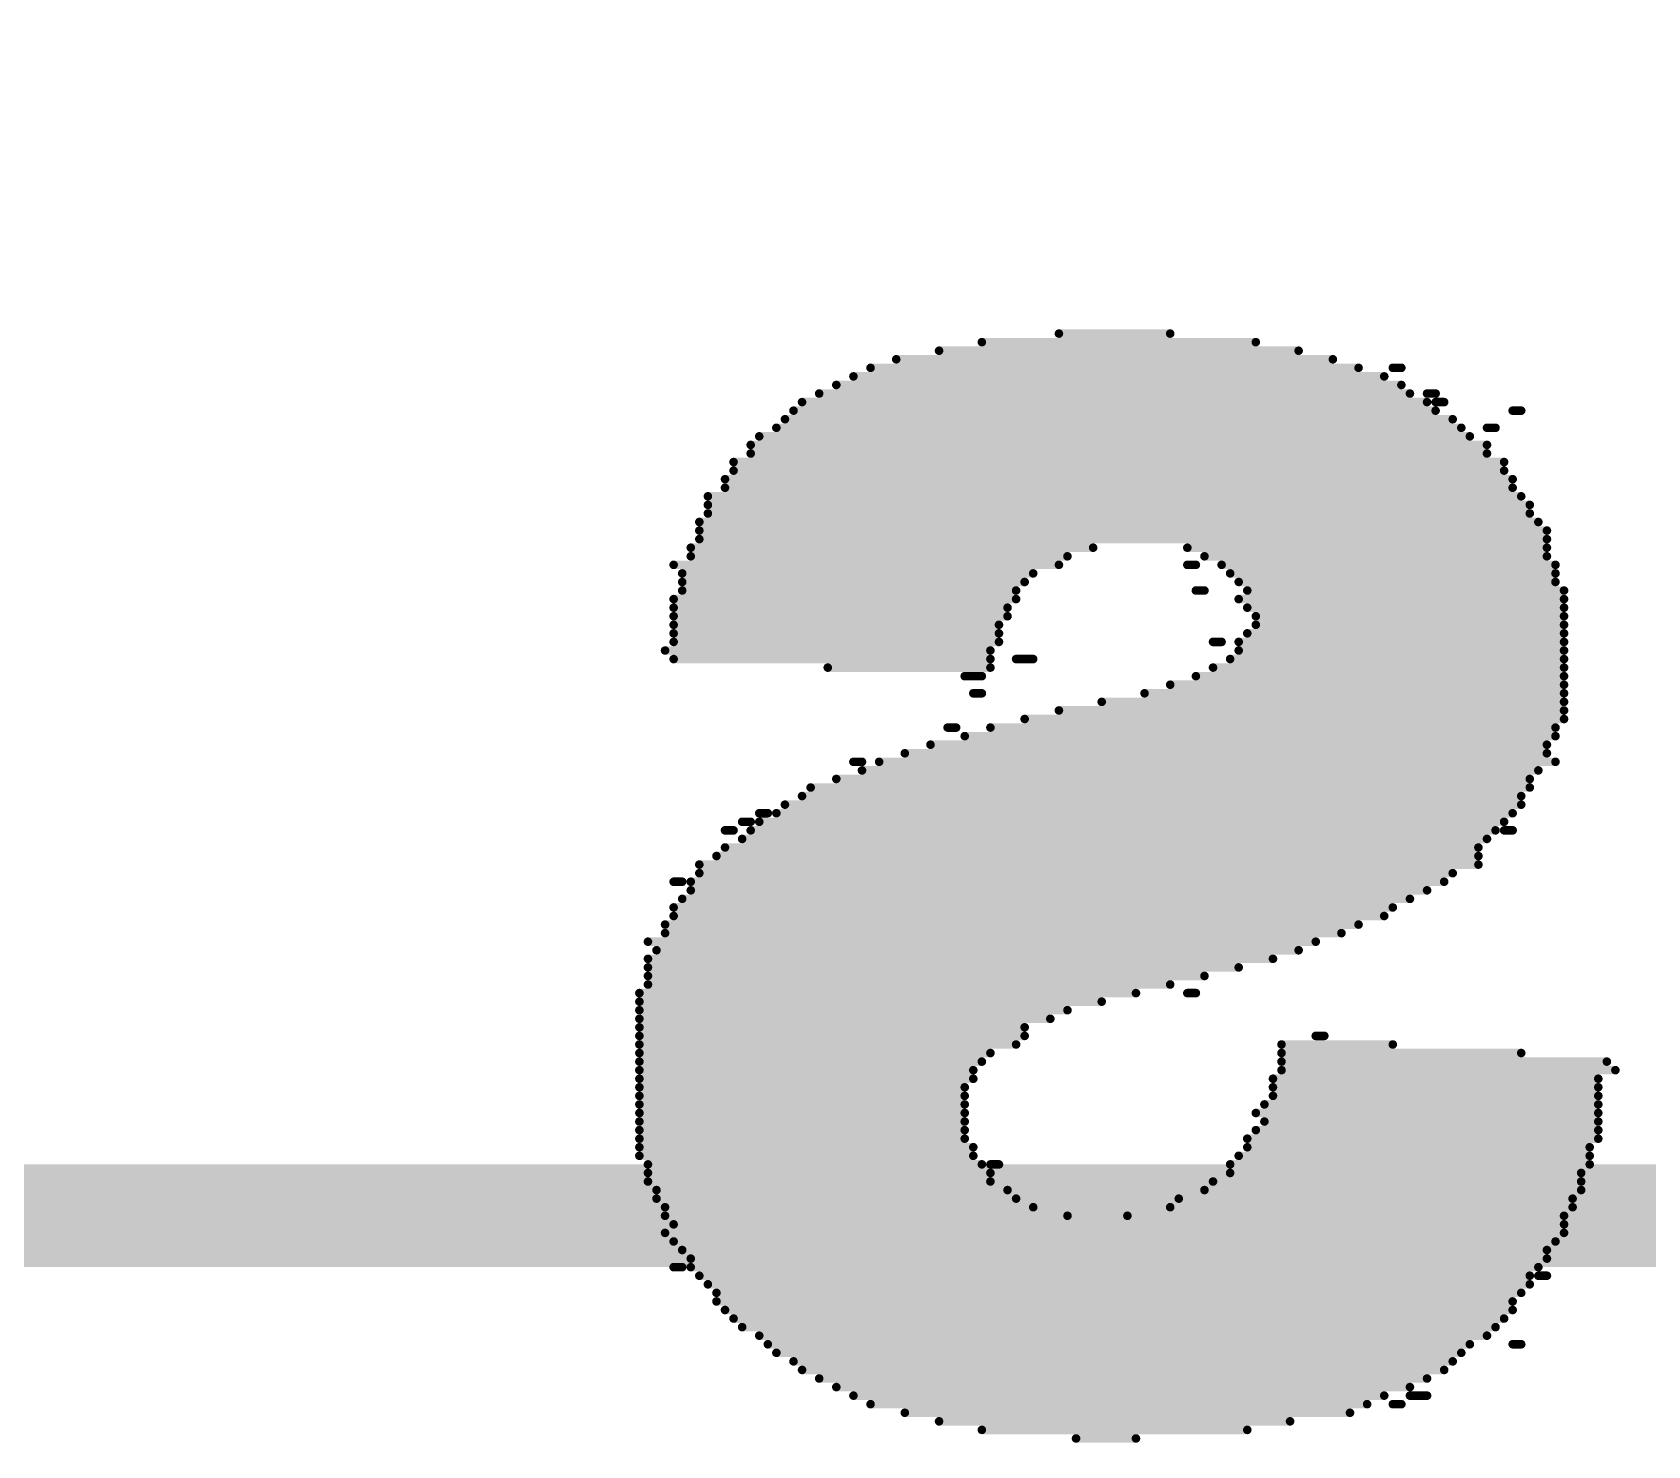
# Model space of a CAD drawing. Header units: millimetres. Extents: x -1.41 to 1.31, y -0.13 to 2.68.
# Drawn here: x -0.4639 to -0.2752, y 1.7942 to 1.9592 of the extents above; entities that cross this region are included whole.
import ezdxf

# ---------------------------------------------------------------- set-up
doc = ezdxf.new("R2010")
doc.units = ezdxf.units.MM
doc.header["$MEASUREMENT"] = 0
for name, color, linetype in [('BottomLayer', 5, 'Continuous'), ('BottomOverlay', 54, 'Continuous'), ('Mechanical2', 216, 'Continuous')]:
    doc.layers.add(name, color=color, linetype=linetype)

msp = doc.modelspace()

# ---------------------------------------------------------------- linework, layer by layer
at = {"layer": 'BottomLayer', "const_width": 0.012}
msp.add_lwpolyline([(-0.595, 1.821), (-0.127, 1.821)], dxfattribs=at)
at = {"layer": 'BottomOverlay', "const_width": 0.001}
for points in [[(-0.353, 1.923), (-0.321, 1.923)], [(-0.344, 1.924), (-0.331, 1.924)], [(-0.363, 1.921), (-0.312, 1.921)], [(-0.358, 1.922), (-0.316, 1.922)], [(-0.368, 1.919), (-0.306, 1.919)], [(-0.366, 1.92), (-0.309, 1.92)], [(-0.305, 1.92), (-0.304, 1.92)], [(-0.372, 1.917), (-0.303, 1.917)], [(-0.37, 1.918), (-0.304, 1.918)], [(-0.301, 1.917), (-0.3, 1.917)], [(-0.375, 1.915), (-0.3, 1.915)], [(-0.374, 1.916), (-0.301, 1.916)], [(-0.3, 1.916), (-0.299, 1.916)], [(-0.291, 1.915), (-0.29, 1.915)], [(-0.377, 1.913), (-0.297, 1.913)], [(-0.376, 1.914), (-0.298, 1.914)], [(-0.294, 1.913), (-0.293, 1.913)], [(-0.38, 1.911), (-0.294, 1.911)], [(-0.379, 1.912), (-0.296, 1.912)], [(-0.382, 1.909), (-0.292, 1.909)], [(-0.38, 1.91), (-0.294, 1.91)], [(-0.382, 1.908), (-0.292, 1.908)], [(-0.383, 1.907), (-0.291, 1.907)], [(-0.383, 1.906), (-0.291, 1.906)], [(-0.385, 1.905), (-0.29, 1.905)], [(-0.385, 1.904), (-0.289, 1.904)], [(-0.386, 1.902), (-0.288, 1.902)], [(-0.385, 1.903), (-0.289, 1.903)], [(-0.386, 1.901), (-0.287, 1.901)], [(-0.386, 1.9), (-0.287, 1.9)], [(-0.387, 1.899), (-0.34, 1.899)], [(-0.387, 1.898), (-0.343, 1.898)], [(-0.329, 1.899), (-0.287, 1.899)], [(-0.327, 1.898), (-0.287, 1.898)], [(-0.389, 1.897), (-0.344, 1.897)], [(-0.388, 1.896), (-0.347, 1.896)], [(-0.329, 1.897), (-0.328, 1.897)], [(-0.325, 1.897), (-0.286, 1.897)], [(-0.324, 1.896), (-0.286, 1.896)], [(-0.388, 1.895), (-0.348, 1.895)], [(-0.388, 1.894), (-0.349, 1.894)], [(-0.328, 1.894), (-0.327, 1.894)], [(-0.323, 1.895), (-0.286, 1.895)], [(-0.322, 1.894), (-0.285, 1.894)], [(-0.389, 1.893), (-0.349, 1.893)], [(-0.389, 1.892), (-0.35, 1.892)], [(-0.323, 1.893), (-0.285, 1.893)], [(-0.322, 1.892), (-0.285, 1.892)], [(-0.389, 1.891), (-0.35, 1.891)], [(-0.321, 1.891), (-0.285, 1.891)], [(-0.389, 1.89), (-0.351, 1.89)], [(-0.389, 1.889), (-0.351, 1.889)], [(-0.322, 1.889), (-0.285, 1.889)], [(-0.321, 1.89), (-0.285, 1.89)], [(-0.39, 1.887), (-0.352, 1.887)], [(-0.389, 1.888), (-0.351, 1.888)], [(-0.326, 1.888), (-0.325, 1.888)], [(-0.323, 1.888), (-0.285, 1.888)], [(-0.323, 1.887), (-0.285, 1.887)], [(-0.389, 1.886), (-0.352, 1.886)], [(-0.371, 1.885), (-0.352, 1.885)], [(-0.349, 1.886), (-0.347, 1.886)], [(-0.326, 1.885), (-0.285, 1.885)], [(-0.324, 1.886), (-0.285, 1.886)], [(-0.355, 1.884), (-0.353, 1.884)], [(-0.331, 1.883), (-0.285, 1.883)], [(-0.328, 1.884), (-0.285, 1.884)], [(-0.354, 1.882), (-0.353, 1.882)], [(-0.339, 1.881), (-0.285, 1.881)], [(-0.334, 1.882), (-0.285, 1.882)], [(-0.348, 1.879), (-0.285, 1.879)], [(-0.344, 1.88), (-0.285, 1.88)], [(-0.357, 1.878), (-0.356, 1.878)], [(-0.355, 1.877), (-0.286, 1.877)], [(-0.352, 1.878), (-0.286, 1.878)], [(-0.362, 1.875), (-0.287, 1.875)], [(-0.359, 1.876), (-0.287, 1.876)], [(-0.368, 1.874), (-0.367, 1.874)], [(-0.365, 1.874), (-0.286, 1.874)], [(-0.37, 1.872), (-0.289, 1.872)], [(-0.367, 1.873), (-0.288, 1.873)], [(-0.374, 1.87), (-0.29, 1.87)], [(-0.373, 1.871), (-0.289, 1.871)], [(-0.379, 1.868), (-0.378, 1.868)], [(-0.377, 1.868), (-0.291, 1.868)], [(-0.376, 1.869), (-0.29, 1.869)], [(-0.383, 1.866), (-0.382, 1.866)], [(-0.381, 1.867), (-0.38, 1.867)], [(-0.38, 1.866), (-0.293, 1.866)], [(-0.379, 1.867), (-0.292, 1.867)], [(-0.292, 1.866), (-0.291, 1.866)], [(-0.383, 1.864), (-0.295, 1.864)], [(-0.381, 1.865), (-0.294, 1.865)], [(-0.386, 1.862), (-0.295, 1.862)], [(-0.384, 1.863), (-0.295, 1.863)], [(-0.389, 1.86), (-0.388, 1.86)], [(-0.387, 1.86), (-0.299, 1.86)], [(-0.386, 1.861), (-0.298, 1.861)], [(-0.388, 1.858), (-0.303, 1.858)], [(-0.387, 1.859), (-0.301, 1.859)], [(-0.389, 1.857), (-0.305, 1.857)], [(-0.39, 1.855), (-0.309, 1.855)], [(-0.389, 1.856), (-0.306, 1.856)], [(-0.392, 1.853), (-0.314, 1.853)], [(-0.39, 1.854), (-0.311, 1.854)], [(-0.392, 1.851), (-0.319, 1.851)], [(-0.391, 1.852), (-0.316, 1.852)], [(-0.392, 1.85), (-0.323, 1.85)], [(-0.392, 1.849), (-0.327, 1.849)], [(-0.393, 1.847), (-0.335, 1.847)], [(-0.392, 1.848), (-0.331, 1.848)], [(-0.329, 1.847), (-0.328, 1.847)], [(-0.393, 1.846), (-0.339, 1.846)], [(-0.393, 1.845), (-0.343, 1.845)], [(-0.393, 1.844), (-0.345, 1.844)], [(-0.393, 1.843), (-0.348, 1.843)], [(-0.393, 1.842), (-0.348, 1.842)], [(-0.393, 1.841), (-0.349, 1.841)], [(-0.318, 1.841), (-0.305, 1.841)], [(-0.314, 1.842), (-0.313, 1.842)], [(-0.393, 1.84), (-0.352, 1.84)], [(-0.318, 1.84), (-0.29, 1.84)], [(-0.393, 1.839), (-0.353, 1.839)], [(-0.393, 1.838), (-0.354, 1.838)], [(-0.318, 1.839), (-0.28, 1.839)], [(-0.318, 1.838), (-0.279, 1.838)], [(-0.393, 1.837), (-0.354, 1.837)], [(-0.393, 1.836), (-0.355, 1.836)], [(-0.319, 1.837), (-0.281, 1.837)], [(-0.319, 1.836), (-0.281, 1.836)], [(-0.393, 1.835), (-0.355, 1.835)], [(-0.393, 1.834), (-0.355, 1.834)], [(-0.32, 1.834), (-0.281, 1.834)], [(-0.319, 1.835), (-0.281, 1.835)], [(-0.393, 1.833), (-0.355, 1.833)], [(-0.393, 1.832), (-0.355, 1.832)], [(-0.321, 1.833), (-0.281, 1.833)], [(-0.32, 1.832), (-0.281, 1.832)], [(-0.393, 1.831), (-0.355, 1.831)], [(-0.393, 1.83), (-0.355, 1.83)], [(-0.322, 1.83), (-0.281, 1.83)], [(-0.321, 1.831), (-0.281, 1.831)], [(-0.393, 1.829), (-0.354, 1.829)], [(-0.393, 1.828), (-0.354, 1.828)], [(-0.323, 1.828), (-0.282, 1.828)], [(-0.322, 1.829), (-0.282, 1.829)], [(-0.392, 1.827), (-0.353, 1.827)], [(-0.392, 1.826), (-0.352, 1.826)], [(-0.352, 1.827), (-0.351, 1.827)], [(-0.324, 1.827), (-0.282, 1.827)], [(-0.324, 1.826), (-0.283, 1.826)], [(-0.392, 1.825), (-0.352, 1.825)], [(-0.326, 1.825), (-0.283, 1.825)], [(-0.391, 1.824), (-0.35, 1.824)], [(-0.391, 1.823), (-0.349, 1.823)], [(-0.33, 1.823), (-0.284, 1.823)], [(-0.327, 1.824), (-0.283, 1.824)], [(-0.39, 1.822), (-0.347, 1.822)], [(-0.39, 1.821), (-0.343, 1.821)], [(-0.336, 1.821), (-0.285, 1.821)], [(-0.331, 1.822), (-0.284, 1.822)], [(-0.39, 1.819), (-0.285, 1.819)], [(-0.389, 1.82), (-0.285, 1.82)], [(-0.389, 1.818), (-0.286, 1.818)], [(-0.388, 1.817), (-0.287, 1.817)], [(-0.389, 1.815), (-0.388, 1.815)], [(-0.387, 1.816), (-0.287, 1.816)], [(-0.387, 1.815), (-0.288, 1.815)], [(-0.386, 1.814), (-0.289, 1.814)], [(-0.385, 1.813), (-0.289, 1.813)], [(-0.288, 1.814), (-0.287, 1.814)], [(-0.384, 1.812), (-0.29, 1.812)], [(-0.384, 1.811), (-0.291, 1.811)], [(-0.383, 1.81), (-0.291, 1.81)], [(-0.382, 1.809), (-0.292, 1.809)], [(-0.381, 1.808), (-0.293, 1.808)], [(-0.379, 1.807), (-0.294, 1.807)], [(-0.378, 1.806), (-0.296, 1.806)], [(-0.291, 1.806), (-0.29, 1.806)], [(-0.377, 1.805), (-0.297, 1.805)], [(-0.375, 1.804), (-0.298, 1.804)], [(-0.374, 1.803), (-0.299, 1.803)], [(-0.372, 1.802), (-0.301, 1.802)], [(-0.37, 1.801), (-0.303, 1.801)], [(-0.368, 1.8), (-0.306, 1.8)], [(-0.303, 1.8), (-0.301, 1.8)], [(-0.366, 1.799), (-0.308, 1.799)], [(-0.362, 1.798), (-0.31, 1.798)], [(-0.305, 1.799), (-0.304, 1.799)], [(-0.358, 1.797), (-0.317, 1.797)], [(-0.353, 1.796), (-0.322, 1.796)], [(-0.342, 1.795), (-0.335, 1.795)]]:
    msp.add_lwpolyline(points, dxfattribs=at)
at = {"layer": 'BottomOverlay', "const_width": 0.0005}
for points in [[(-0.35325, 1.923, 1), (-0.35275, 1.923, 1)], [(-0.34425, 1.924, 1), (-0.34375, 1.924, 1)], [(-0.33125, 1.924, 1), (-0.33075, 1.924, 1)], [(-0.32125, 1.923, 1), (-0.32075, 1.923, 1)], [(-0.36325, 1.921, 1), (-0.36275, 1.921, 1)], [(-0.35825, 1.922, 1), (-0.35775, 1.922, 1)], [(-0.31625, 1.922, 1), (-0.31575, 1.922, 1)], [(-0.31225, 1.921, 1), (-0.31175, 1.921, 1)], [(-0.36825, 1.919, 1), (-0.36775, 1.919, 1)], [(-0.36625, 1.92, 1), (-0.36575, 1.92, 1)], [(-0.30925, 1.92, 1), (-0.30875, 1.92, 1)], [(-0.30625, 1.919, 1), (-0.30575, 1.919, 1)], [(-0.30525, 1.92, 1), (-0.30475, 1.92, 1)], [(-0.30425, 1.92, 1), (-0.30375, 1.92, 1)], [(-0.37225, 1.917, 1), (-0.37175, 1.917, 1)], [(-0.37025, 1.918, 1), (-0.36975, 1.918, 1)], [(-0.30425, 1.918, 1), (-0.30375, 1.918, 1)], [(-0.30325, 1.917, 1), (-0.30275, 1.917, 1)], [(-0.30125, 1.917, 1), (-0.30075, 1.917, 1)], [(-0.30025, 1.917, 1), (-0.29975, 1.917, 1)], [(-0.37525, 1.915, 1), (-0.37475, 1.915, 1)], [(-0.37425, 1.916, 1), (-0.37375, 1.916, 1)], [(-0.30125, 1.916, 1), (-0.30075, 1.916, 1)], [(-0.30025, 1.916, 1), (-0.29975, 1.916, 1)], [(-0.30025, 1.915, 1), (-0.29975, 1.915, 1)], [(-0.29925, 1.916, 1), (-0.29875, 1.916, 1)], [(-0.29125, 1.915, 1), (-0.29075, 1.915, 1)], [(-0.29025, 1.915, 1), (-0.28975, 1.915, 1)], [(-0.37725, 1.913, 1), (-0.37675, 1.913, 1)], [(-0.37625, 1.914, 1), (-0.37575, 1.914, 1)], [(-0.29825, 1.914, 1), (-0.29775, 1.914, 1)], [(-0.29725, 1.913, 1), (-0.29675, 1.913, 1)], [(-0.29425, 1.913, 1), (-0.29375, 1.913, 1)], [(-0.29325, 1.913, 1), (-0.29275, 1.913, 1)], [(-0.38025, 1.911, 1), (-0.37975, 1.911, 1)], [(-0.37925, 1.912, 1), (-0.37875, 1.912, 1)], [(-0.29625, 1.912, 1), (-0.29575, 1.912, 1)], [(-0.29425, 1.911, 1), (-0.29375, 1.911, 1)], [(-0.38225, 1.909, 1), (-0.38175, 1.909, 1)], [(-0.38025, 1.91, 1), (-0.37975, 1.91, 1)], [(-0.29425, 1.91, 1), (-0.29375, 1.91, 1)], [(-0.29225, 1.909, 1), (-0.29175, 1.909, 1)], [(-0.38225, 1.908, 1), (-0.38175, 1.908, 1)], [(-0.29225, 1.908, 1), (-0.29175, 1.908, 1)], [(-0.38325, 1.907, 1), (-0.38275, 1.907, 1)], [(-0.38325, 1.906, 1), (-0.38275, 1.906, 1)], [(-0.29125, 1.907, 1), (-0.29075, 1.907, 1)], [(-0.29125, 1.906, 1), (-0.29075, 1.906, 1)], [(-0.38525, 1.905, 1), (-0.38475, 1.905, 1)], [(-0.38525, 1.904, 1), (-0.38475, 1.904, 1)], [(-0.29025, 1.905, 1), (-0.28975, 1.905, 1)], [(-0.28925, 1.904, 1), (-0.28875, 1.904, 1)], [(-0.38625, 1.902, 1), (-0.38575, 1.902, 1)], [(-0.38525, 1.903, 1), (-0.38475, 1.903, 1)], [(-0.28925, 1.903, 1), (-0.28875, 1.903, 1)], [(-0.28825, 1.902, 1), (-0.28775, 1.902, 1)], [(-0.38625, 1.901, 1), (-0.38575, 1.901, 1)], [(-0.38625, 1.9, 1), (-0.38575, 1.9, 1)], [(-0.28725, 1.901, 1), (-0.28675, 1.901, 1)], [(-0.28725, 1.9, 1), (-0.28675, 1.9, 1)], [(-0.38725, 1.899, 1), (-0.38675, 1.899, 1)], [(-0.38725, 1.898, 1), (-0.38675, 1.898, 1)], [(-0.34325, 1.898, 1), (-0.34275, 1.898, 1)], [(-0.34025, 1.899, 1), (-0.33975, 1.899, 1)], [(-0.32925, 1.899, 1), (-0.32875, 1.899, 1)], [(-0.32725, 1.898, 1), (-0.32675, 1.898, 1)], [(-0.28725, 1.899, 1), (-0.28675, 1.899, 1)], [(-0.28725, 1.898, 1), (-0.28675, 1.898, 1)], [(-0.38925, 1.897, 1), (-0.38875, 1.897, 1)], [(-0.38825, 1.896, 1), (-0.38775, 1.896, 1)], [(-0.34725, 1.896, 1), (-0.34675, 1.896, 1)], [(-0.34425, 1.897, 1), (-0.34375, 1.897, 1)], [(-0.32925, 1.897, 1), (-0.32875, 1.897, 1)], [(-0.32825, 1.897, 1), (-0.32775, 1.897, 1)], [(-0.32525, 1.897, 1), (-0.32475, 1.897, 1)], [(-0.32425, 1.896, 1), (-0.32375, 1.896, 1)], [(-0.28625, 1.897, 1), (-0.28575, 1.897, 1)], [(-0.28625, 1.896, 1), (-0.28575, 1.896, 1)], [(-0.38825, 1.895, 1), (-0.38775, 1.895, 1)], [(-0.38825, 1.894, 1), (-0.38775, 1.894, 1)], [(-0.34925, 1.894, 1), (-0.34875, 1.894, 1)], [(-0.34825, 1.895, 1), (-0.34775, 1.895, 1)], [(-0.32825, 1.894, 1), (-0.32775, 1.894, 1)], [(-0.32725, 1.894, 1), (-0.32675, 1.894, 1)], [(-0.32325, 1.895, 1), (-0.32275, 1.895, 1)], [(-0.32225, 1.894, 1), (-0.32175, 1.894, 1)], [(-0.28625, 1.895, 1), (-0.28575, 1.895, 1)], [(-0.28525, 1.894, 1), (-0.28475, 1.894, 1)], [(-0.38925, 1.893, 1), (-0.38875, 1.893, 1)], [(-0.38925, 1.892, 1), (-0.38875, 1.892, 1)], [(-0.35025, 1.892, 1), (-0.34975, 1.892, 1)], [(-0.34925, 1.893, 1), (-0.34875, 1.893, 1)], [(-0.32325, 1.893, 1), (-0.32275, 1.893, 1)], [(-0.32225, 1.892, 1), (-0.32175, 1.892, 1)], [(-0.28525, 1.893, 1), (-0.28475, 1.893, 1)], [(-0.28525, 1.892, 1), (-0.28475, 1.892, 1)], [(-0.38925, 1.891, 1), (-0.38875, 1.891, 1)], [(-0.35025, 1.891, 1), (-0.34975, 1.891, 1)], [(-0.32125, 1.891, 1), (-0.32075, 1.891, 1)], [(-0.28525, 1.891, 1), (-0.28475, 1.891, 1)], [(-0.38925, 1.89, 1), (-0.38875, 1.89, 1)], [(-0.38925, 1.889, 1), (-0.38875, 1.889, 1)], [(-0.35125, 1.89, 1), (-0.35075, 1.89, 1)], [(-0.35125, 1.889, 1), (-0.35075, 1.889, 1)], [(-0.32225, 1.889, 1), (-0.32175, 1.889, 1)], [(-0.32125, 1.89, 1), (-0.32075, 1.89, 1)], [(-0.28525, 1.89, 1), (-0.28475, 1.89, 1)], [(-0.28525, 1.889, 1), (-0.28475, 1.889, 1)], [(-0.39025, 1.887, 1), (-0.38975, 1.887, 1)], [(-0.38925, 1.888, 1), (-0.38875, 1.888, 1)], [(-0.35225, 1.887, 1), (-0.35175, 1.887, 1)], [(-0.35125, 1.888, 1), (-0.35075, 1.888, 1)], [(-0.32625, 1.888, 1), (-0.32575, 1.888, 1)], [(-0.32525, 1.888, 1), (-0.32475, 1.888, 1)], [(-0.32325, 1.888, 1), (-0.32275, 1.888, 1)], [(-0.32325, 1.887, 1), (-0.32275, 1.887, 1)], [(-0.28525, 1.888, 1), (-0.28475, 1.888, 1)], [(-0.28525, 1.887, 1), (-0.28475, 1.887, 1)], [(-0.38925, 1.886, 1), (-0.38875, 1.886, 1)], [(-0.37125, 1.885, 1), (-0.37075, 1.885, 1)], [(-0.35225, 1.886, 1), (-0.35175, 1.886, 1)], [(-0.35225, 1.885, 1), (-0.35175, 1.885, 1)], [(-0.34925, 1.886, 1), (-0.34875, 1.886, 1)], [(-0.34725, 1.886, 1), (-0.34675, 1.886, 1)], [(-0.32625, 1.885, 1), (-0.32575, 1.885, 1)], [(-0.32425, 1.886, 1), (-0.32375, 1.886, 1)], [(-0.28525, 1.886, 1), (-0.28475, 1.886, 1)], [(-0.28525, 1.885, 1), (-0.28475, 1.885, 1)], [(-0.35525, 1.884, 1), (-0.35475, 1.884, 1)], [(-0.35325, 1.884, 1), (-0.35275, 1.884, 1)], [(-0.33125, 1.883, 1), (-0.33075, 1.883, 1)], [(-0.32825, 1.884, 1), (-0.32775, 1.884, 1)], [(-0.28525, 1.884, 1), (-0.28475, 1.884, 1)], [(-0.28525, 1.883, 1), (-0.28475, 1.883, 1)], [(-0.35425, 1.882, 1), (-0.35375, 1.882, 1)], [(-0.35325, 1.882, 1), (-0.35275, 1.882, 1)], [(-0.33925, 1.881, 1), (-0.33875, 1.881, 1)], [(-0.33425, 1.882, 1), (-0.33375, 1.882, 1)], [(-0.28525, 1.882, 1), (-0.28475, 1.882, 1)], [(-0.28525, 1.881, 1), (-0.28475, 1.881, 1)], [(-0.34825, 1.879, 1), (-0.34775, 1.879, 1)], [(-0.34425, 1.88, 1), (-0.34375, 1.88, 1)], [(-0.28525, 1.88, 1), (-0.28475, 1.88, 1)], [(-0.28525, 1.879, 1), (-0.28475, 1.879, 1)], [(-0.35725, 1.878, 1), (-0.35675, 1.878, 1)], [(-0.35625, 1.878, 1), (-0.35575, 1.878, 1)], [(-0.35525, 1.877, 1), (-0.35475, 1.877, 1)], [(-0.35225, 1.878, 1), (-0.35175, 1.878, 1)], [(-0.28625, 1.878, 1), (-0.28575, 1.878, 1)], [(-0.28625, 1.877, 1), (-0.28575, 1.877, 1)], [(-0.36225, 1.875, 1), (-0.36175, 1.875, 1)], [(-0.35925, 1.876, 1), (-0.35875, 1.876, 1)], [(-0.28725, 1.876, 1), (-0.28675, 1.876, 1)], [(-0.28725, 1.875, 1), (-0.28675, 1.875, 1)], [(-0.36825, 1.874, 1), (-0.36775, 1.874, 1)], [(-0.36725, 1.874, 1), (-0.36675, 1.874, 1)], [(-0.36525, 1.874, 1), (-0.36475, 1.874, 1)], [(-0.28625, 1.874, 1), (-0.28575, 1.874, 1)], [(-0.37025, 1.872, 1), (-0.36975, 1.872, 1)], [(-0.36725, 1.873, 1), (-0.36675, 1.873, 1)], [(-0.28925, 1.872, 1), (-0.28875, 1.872, 1)], [(-0.28825, 1.873, 1), (-0.28775, 1.873, 1)], [(-0.37425, 1.87, 1), (-0.37375, 1.87, 1)], [(-0.37325, 1.871, 1), (-0.37275, 1.871, 1)], [(-0.29025, 1.87, 1), (-0.28975, 1.87, 1)], [(-0.28925, 1.871, 1), (-0.28875, 1.871, 1)], [(-0.37925, 1.868, 1), (-0.37875, 1.868, 1)], [(-0.37825, 1.868, 1), (-0.37775, 1.868, 1)], [(-0.37725, 1.868, 1), (-0.37675, 1.868, 1)], [(-0.37625, 1.869, 1), (-0.37575, 1.869, 1)], [(-0.29125, 1.868, 1), (-0.29075, 1.868, 1)], [(-0.29025, 1.869, 1), (-0.28975, 1.869, 1)], [(-0.38325, 1.866, 1), (-0.38275, 1.866, 1)], [(-0.38225, 1.866, 1), (-0.38175, 1.866, 1)], [(-0.38125, 1.867, 1), (-0.38075, 1.867, 1)], [(-0.38025, 1.867, 1), (-0.37975, 1.867, 1)], [(-0.38025, 1.866, 1), (-0.37975, 1.866, 1)], [(-0.37925, 1.867, 1), (-0.37875, 1.867, 1)], [(-0.29325, 1.866, 1), (-0.29275, 1.866, 1)], [(-0.29225, 1.867, 1), (-0.29175, 1.867, 1)], [(-0.29225, 1.866, 1), (-0.29175, 1.866, 1)], [(-0.29125, 1.866, 1), (-0.29075, 1.866, 1)], [(-0.38325, 1.864, 1), (-0.38275, 1.864, 1)], [(-0.38125, 1.865, 1), (-0.38075, 1.865, 1)], [(-0.29525, 1.864, 1), (-0.29475, 1.864, 1)], [(-0.29425, 1.865, 1), (-0.29375, 1.865, 1)], [(-0.38625, 1.862, 1), (-0.38575, 1.862, 1)], [(-0.38425, 1.863, 1), (-0.38375, 1.863, 1)], [(-0.29525, 1.863, 1), (-0.29475, 1.863, 1)], [(-0.29525, 1.862, 1), (-0.29475, 1.862, 1)], [(-0.38925, 1.86, 1), (-0.38875, 1.86, 1)], [(-0.38825, 1.86, 1), (-0.38775, 1.86, 1)], [(-0.38725, 1.86, 1), (-0.38675, 1.86, 1)], [(-0.38625, 1.861, 1), (-0.38575, 1.861, 1)], [(-0.29925, 1.86, 1), (-0.29875, 1.86, 1)], [(-0.29825, 1.861, 1), (-0.29775, 1.861, 1)], [(-0.38825, 1.858, 1), (-0.38775, 1.858, 1)], [(-0.38725, 1.859, 1), (-0.38675, 1.859, 1)], [(-0.30325, 1.858, 1), (-0.30275, 1.858, 1)], [(-0.30125, 1.859, 1), (-0.30075, 1.859, 1)], [(-0.38925, 1.857, 1), (-0.38875, 1.857, 1)], [(-0.30525, 1.857, 1), (-0.30475, 1.857, 1)], [(-0.39025, 1.855, 1), (-0.38975, 1.855, 1)], [(-0.38925, 1.856, 1), (-0.38875, 1.856, 1)], [(-0.30925, 1.855, 1), (-0.30875, 1.855, 1)], [(-0.30625, 1.856, 1), (-0.30575, 1.856, 1)], [(-0.39225, 1.853, 1), (-0.39175, 1.853, 1)], [(-0.39025, 1.854, 1), (-0.38975, 1.854, 1)], [(-0.31425, 1.853, 1), (-0.31375, 1.853, 1)], [(-0.31125, 1.854, 1), (-0.31075, 1.854, 1)], [(-0.39225, 1.851, 1), (-0.39175, 1.851, 1)], [(-0.39125, 1.852, 1), (-0.39075, 1.852, 1)], [(-0.31925, 1.851, 1), (-0.31875, 1.851, 1)], [(-0.31625, 1.852, 1), (-0.31575, 1.852, 1)], [(-0.39225, 1.85, 1), (-0.39175, 1.85, 1)], [(-0.39225, 1.849, 1), (-0.39175, 1.849, 1)], [(-0.32725, 1.849, 1), (-0.32675, 1.849, 1)], [(-0.32325, 1.85, 1), (-0.32275, 1.85, 1)], [(-0.39325, 1.847, 1), (-0.39275, 1.847, 1)], [(-0.39225, 1.848, 1), (-0.39175, 1.848, 1)], [(-0.33525, 1.847, 1), (-0.33475, 1.847, 1)], [(-0.33125, 1.848, 1), (-0.33075, 1.848, 1)], [(-0.32925, 1.847, 1), (-0.32875, 1.847, 1)], [(-0.32825, 1.847, 1), (-0.32775, 1.847, 1)], [(-0.39325, 1.846, 1), (-0.39275, 1.846, 1)], [(-0.39325, 1.845, 1), (-0.39275, 1.845, 1)], [(-0.34325, 1.845, 1), (-0.34275, 1.845, 1)], [(-0.33925, 1.846, 1), (-0.33875, 1.846, 1)], [(-0.39325, 1.844, 1), (-0.39275, 1.844, 1)], [(-0.39325, 1.843, 1), (-0.39275, 1.843, 1)], [(-0.34825, 1.843, 1), (-0.34775, 1.843, 1)], [(-0.34525, 1.844, 1), (-0.34475, 1.844, 1)], [(-0.39325, 1.842, 1), (-0.39275, 1.842, 1)], [(-0.39325, 1.841, 1), (-0.39275, 1.841, 1)], [(-0.34925, 1.841, 1), (-0.34875, 1.841, 1)], [(-0.34825, 1.842, 1), (-0.34775, 1.842, 1)], [(-0.31825, 1.841, 1), (-0.31775, 1.841, 1)], [(-0.31425, 1.842, 1), (-0.31375, 1.842, 1)], [(-0.31325, 1.842, 1), (-0.31275, 1.842, 1)], [(-0.30525, 1.841, 1), (-0.30475, 1.841, 1)], [(-0.39325, 1.84, 1), (-0.39275, 1.84, 1)], [(-0.35225, 1.84, 1), (-0.35175, 1.84, 1)], [(-0.31825, 1.84, 1), (-0.31775, 1.84, 1)], [(-0.29025, 1.84, 1), (-0.28975, 1.84, 1)], [(-0.39325, 1.839, 1), (-0.39275, 1.839, 1)], [(-0.39325, 1.838, 1), (-0.39275, 1.838, 1)], [(-0.35425, 1.838, 1), (-0.35375, 1.838, 1)], [(-0.35325, 1.839, 1), (-0.35275, 1.839, 1)], [(-0.31825, 1.839, 1), (-0.31775, 1.839, 1)], [(-0.31825, 1.838, 1), (-0.31775, 1.838, 1)], [(-0.28025, 1.839, 1), (-0.27975, 1.839, 1)], [(-0.27925, 1.838, 1), (-0.27875, 1.838, 1)], [(-0.39325, 1.837, 1), (-0.39275, 1.837, 1)], [(-0.39325, 1.836, 1), (-0.39275, 1.836, 1)], [(-0.35525, 1.836, 1), (-0.35475, 1.836, 1)], [(-0.35425, 1.837, 1), (-0.35375, 1.837, 1)], [(-0.31925, 1.837, 1), (-0.31875, 1.837, 1)], [(-0.31925, 1.836, 1), (-0.31875, 1.836, 1)], [(-0.28125, 1.837, 1), (-0.28075, 1.837, 1)], [(-0.28125, 1.836, 1), (-0.28075, 1.836, 1)], [(-0.39325, 1.835, 1), (-0.39275, 1.835, 1)], [(-0.39325, 1.834, 1), (-0.39275, 1.834, 1)], [(-0.35525, 1.835, 1), (-0.35475, 1.835, 1)], [(-0.35525, 1.834, 1), (-0.35475, 1.834, 1)], [(-0.32025, 1.834, 1), (-0.31975, 1.834, 1)], [(-0.31925, 1.835, 1), (-0.31875, 1.835, 1)], [(-0.28125, 1.835, 1), (-0.28075, 1.835, 1)], [(-0.28125, 1.834, 1), (-0.28075, 1.834, 1)], [(-0.39325, 1.833, 1), (-0.39275, 1.833, 1)], [(-0.39325, 1.832, 1), (-0.39275, 1.832, 1)], [(-0.35525, 1.833, 1), (-0.35475, 1.833, 1)], [(-0.35525, 1.832, 1), (-0.35475, 1.832, 1)], [(-0.32125, 1.833, 1), (-0.32075, 1.833, 1)], [(-0.32025, 1.832, 1), (-0.31975, 1.832, 1)], [(-0.28125, 1.833, 1), (-0.28075, 1.833, 1)], [(-0.28125, 1.832, 1), (-0.28075, 1.832, 1)], [(-0.39325, 1.831, 1), (-0.39275, 1.831, 1)], [(-0.39325, 1.83, 1), (-0.39275, 1.83, 1)], [(-0.35525, 1.831, 1), (-0.35475, 1.831, 1)], [(-0.35525, 1.83, 1), (-0.35475, 1.83, 1)], [(-0.32225, 1.83, 1), (-0.32175, 1.83, 1)], [(-0.32125, 1.831, 1), (-0.32075, 1.831, 1)], [(-0.28125, 1.831, 1), (-0.28075, 1.831, 1)], [(-0.28125, 1.83, 1), (-0.28075, 1.83, 1)], [(-0.39325, 1.829, 1), (-0.39275, 1.829, 1)], [(-0.39325, 1.828, 1), (-0.39275, 1.828, 1)], [(-0.35425, 1.829, 1), (-0.35375, 1.829, 1)], [(-0.35425, 1.828, 1), (-0.35375, 1.828, 1)], [(-0.32325, 1.828, 1), (-0.32275, 1.828, 1)], [(-0.32225, 1.829, 1), (-0.32175, 1.829, 1)], [(-0.28225, 1.829, 1), (-0.28175, 1.829, 1)], [(-0.28225, 1.828, 1), (-0.28175, 1.828, 1)], [(-0.39225, 1.827, 1), (-0.39175, 1.827, 1)], [(-0.39225, 1.826, 1), (-0.39175, 1.826, 1)], [(-0.35325, 1.827, 1), (-0.35275, 1.827, 1)], [(-0.35225, 1.827, 1), (-0.35175, 1.827, 1)], [(-0.35225, 1.826, 1), (-0.35175, 1.826, 1)], [(-0.35125, 1.827, 1), (-0.35075, 1.827, 1)], [(-0.32425, 1.827, 1), (-0.32375, 1.827, 1)], [(-0.32425, 1.826, 1), (-0.32375, 1.826, 1)], [(-0.28325, 1.826, 1), (-0.28275, 1.826, 1)], [(-0.28225, 1.827, 1), (-0.28175, 1.827, 1)], [(-0.39225, 1.825, 1), (-0.39175, 1.825, 1)], [(-0.35225, 1.825, 1), (-0.35175, 1.825, 1)], [(-0.32625, 1.825, 1), (-0.32575, 1.825, 1)], [(-0.28325, 1.825, 1), (-0.28275, 1.825, 1)], [(-0.39125, 1.824, 1), (-0.39075, 1.824, 1)], [(-0.39125, 1.823, 1), (-0.39075, 1.823, 1)], [(-0.35025, 1.824, 1), (-0.34975, 1.824, 1)], [(-0.34925, 1.823, 1), (-0.34875, 1.823, 1)], [(-0.33025, 1.823, 1), (-0.32975, 1.823, 1)], [(-0.32725, 1.824, 1), (-0.32675, 1.824, 1)], [(-0.28425, 1.823, 1), (-0.28375, 1.823, 1)], [(-0.28325, 1.824, 1), (-0.28275, 1.824, 1)], [(-0.39025, 1.822, 1), (-0.38975, 1.822, 1)], [(-0.39025, 1.821, 1), (-0.38975, 1.821, 1)], [(-0.34725, 1.822, 1), (-0.34675, 1.822, 1)], [(-0.34325, 1.821, 1), (-0.34275, 1.821, 1)], [(-0.33625, 1.821, 1), (-0.33575, 1.821, 1)], [(-0.33125, 1.822, 1), (-0.33075, 1.822, 1)], [(-0.28525, 1.821, 1), (-0.28475, 1.821, 1)], [(-0.28425, 1.822, 1), (-0.28375, 1.822, 1)], [(-0.39025, 1.819, 1), (-0.38975, 1.819, 1)], [(-0.38925, 1.82, 1), (-0.38875, 1.82, 1)], [(-0.28525, 1.82, 1), (-0.28475, 1.82, 1)], [(-0.28525, 1.819, 1), (-0.28475, 1.819, 1)], [(-0.38925, 1.818, 1), (-0.38875, 1.818, 1)], [(-0.38825, 1.817, 1), (-0.38775, 1.817, 1)], [(-0.28725, 1.817, 1), (-0.28675, 1.817, 1)], [(-0.28625, 1.818, 1), (-0.28575, 1.818, 1)], [(-0.38925, 1.815, 1), (-0.38875, 1.815, 1)], [(-0.38825, 1.815, 1), (-0.38775, 1.815, 1)], [(-0.38725, 1.816, 1), (-0.38675, 1.816, 1)], [(-0.38725, 1.815, 1), (-0.38675, 1.815, 1)], [(-0.28825, 1.815, 1), (-0.28775, 1.815, 1)], [(-0.28725, 1.816, 1), (-0.28675, 1.816, 1)], [(-0.38625, 1.814, 1), (-0.38575, 1.814, 1)], [(-0.38525, 1.813, 1), (-0.38475, 1.813, 1)], [(-0.28925, 1.814, 1), (-0.28875, 1.814, 1)], [(-0.28925, 1.813, 1), (-0.28875, 1.813, 1)], [(-0.28825, 1.814, 1), (-0.28775, 1.814, 1)], [(-0.28725, 1.814, 1), (-0.28675, 1.814, 1)], [(-0.38425, 1.812, 1), (-0.38375, 1.812, 1)], [(-0.38425, 1.811, 1), (-0.38375, 1.811, 1)], [(-0.29125, 1.811, 1), (-0.29075, 1.811, 1)], [(-0.29025, 1.812, 1), (-0.28975, 1.812, 1)], [(-0.38325, 1.81, 1), (-0.38275, 1.81, 1)], [(-0.38225, 1.809, 1), (-0.38175, 1.809, 1)], [(-0.29225, 1.809, 1), (-0.29175, 1.809, 1)], [(-0.29125, 1.81, 1), (-0.29075, 1.81, 1)], [(-0.38125, 1.808, 1), (-0.38075, 1.808, 1)], [(-0.29325, 1.808, 1), (-0.29275, 1.808, 1)], [(-0.37925, 1.807, 1), (-0.37875, 1.807, 1)], [(-0.37825, 1.806, 1), (-0.37775, 1.806, 1)], [(-0.29625, 1.806, 1), (-0.29575, 1.806, 1)], [(-0.29425, 1.807, 1), (-0.29375, 1.807, 1)], [(-0.29125, 1.806, 1), (-0.29075, 1.806, 1)], [(-0.29025, 1.806, 1), (-0.28975, 1.806, 1)], [(-0.37725, 1.805, 1), (-0.37675, 1.805, 1)], [(-0.37525, 1.804, 1), (-0.37475, 1.804, 1)], [(-0.29825, 1.804, 1), (-0.29775, 1.804, 1)], [(-0.29725, 1.805, 1), (-0.29675, 1.805, 1)], [(-0.37425, 1.803, 1), (-0.37375, 1.803, 1)], [(-0.37225, 1.802, 1), (-0.37175, 1.802, 1)], [(-0.30125, 1.802, 1), (-0.30075, 1.802, 1)], [(-0.29925, 1.803, 1), (-0.29875, 1.803, 1)], [(-0.37025, 1.801, 1), (-0.36975, 1.801, 1)], [(-0.36825, 1.8, 1), (-0.36775, 1.8, 1)], [(-0.30625, 1.8, 1), (-0.30575, 1.8, 1)], [(-0.30325, 1.801, 1), (-0.30275, 1.801, 1)], [(-0.30325, 1.8, 1), (-0.30275, 1.8, 1)], [(-0.30125, 1.8, 1), (-0.30075, 1.8, 1)], [(-0.36625, 1.799, 1), (-0.36575, 1.799, 1)], [(-0.36225, 1.798, 1), (-0.36175, 1.798, 1)], [(-0.31025, 1.798, 1), (-0.30975, 1.798, 1)], [(-0.30825, 1.799, 1), (-0.30775, 1.799, 1)], [(-0.30525, 1.799, 1), (-0.30475, 1.799, 1)], [(-0.30425, 1.799, 1), (-0.30375, 1.799, 1)], [(-0.35825, 1.797, 1), (-0.35775, 1.797, 1)], [(-0.35325, 1.796, 1), (-0.35275, 1.796, 1)], [(-0.32225, 1.796, 1), (-0.32175, 1.796, 1)], [(-0.31725, 1.797, 1), (-0.31675, 1.797, 1)], [(-0.34225, 1.795, 1), (-0.34175, 1.795, 1)], [(-0.33525, 1.795, 1), (-0.33475, 1.795, 1)]]:
    msp.add_lwpolyline(points, format="xyb", close=True, dxfattribs=at)
at = {"layer": 'Mechanical2', "const_width": 0.015}
msp.add_lwpolyline([(1.30453, 0.77794, -5.376897), (1.30384, 1.78291)], format="xyb", dxfattribs=at)

doc.saveas('drawing.dxf')
